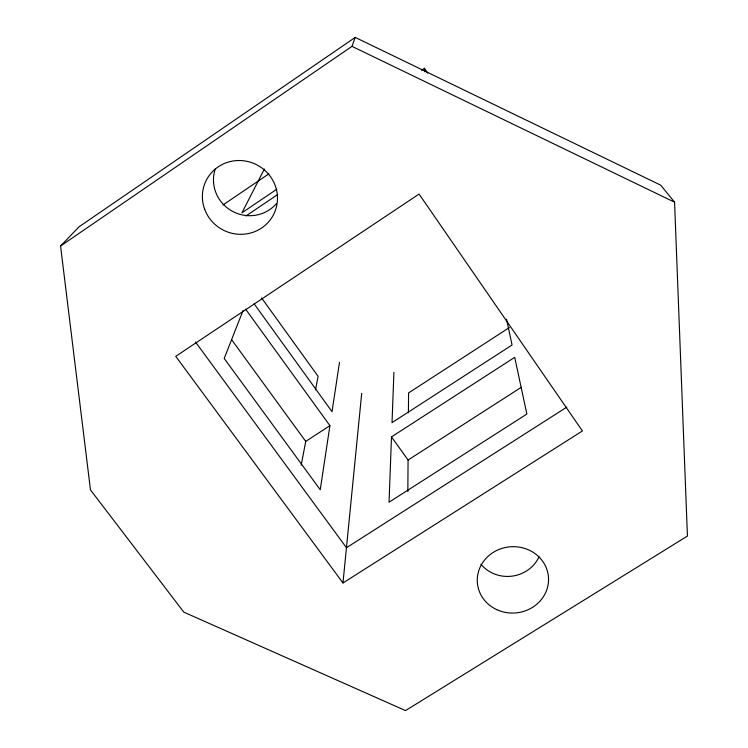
<?xml version="1.0" encoding="UTF-8"?>
<svg xmlns="http://www.w3.org/2000/svg" width="748" height="748" viewBox="0 0 748 748"><rect width="100%" height="100%" fill="white"/><g stroke="black" fill="none" stroke-linecap="round" stroke-linejoin="round"><path stroke-width="1.12" d="M407.838 491.595L408.071 460.039L391.494 436.897L514.708 357.338L526.854 414.046L389.044 502.217L391.494 436.897M408.417 412.709L408.567 392.943L509.388 327.531M393.916 372.298L392.027 422.657L512.062 344.987L506.555 319.274M342.977 582.963L175.743 356.347L419.067 194.059L582.412 430.96L342.977 582.963L361.705 393.289M245.662 309.251L329.924 425.659L320.238 489.753L224.204 358.479L243.016 310.616M339.499 362.284L332.028 411.69L254.133 303.81M301.201 465.219L305.726 441.404L329.924 425.659M315.516 389.858L318.087 376.338L261.585 297.919M60.569 246.027L351.981 46.357L355.225 37.4L660.727 185.177L674.565 202.194L687.431 536.073L405.519 710.6L183.802 612.135L90.471 489.884L60.569 246.027L78.989 226.84L355.225 37.4M264.371 169.001L241.978 212.787L276.769 189.244M222.969 204.98L268.831 173.863M421.554 70.256L424.443 68.292L427.706 73.108M246.027 215.929L277.779 194.471M408.071 460.039L521.319 387.277M566.825 407.136L346.464 547.723L195.537 342.07M351.981 46.357L674.565 202.194M231.581 339.648L305.726 441.404M424.443 68.292L424.668 71.761M276.349 203.671A35.764 34.838 27.7 0 1 231.646 210.861A35.764 34.838 27.7 0 1 215.34 168.721M539.009 556.83A33.884 31.678 -5 0 1 480.945 564.273M204.709 209.403A37.755 36.689 26.5 0 0 268.803 221.651A37.755 36.689 26.5 0 0 246.279 161.194A37.755 36.689 26.5 0 0 204.709 209.403M496.784 609.657A35.67 33.183 -4.8 0 0 548.499 577.652A35.67 33.183 -4.8 0 0 493.418 552.286A35.67 33.183 -4.8 0 0 496.784 609.657"/></g></svg>
